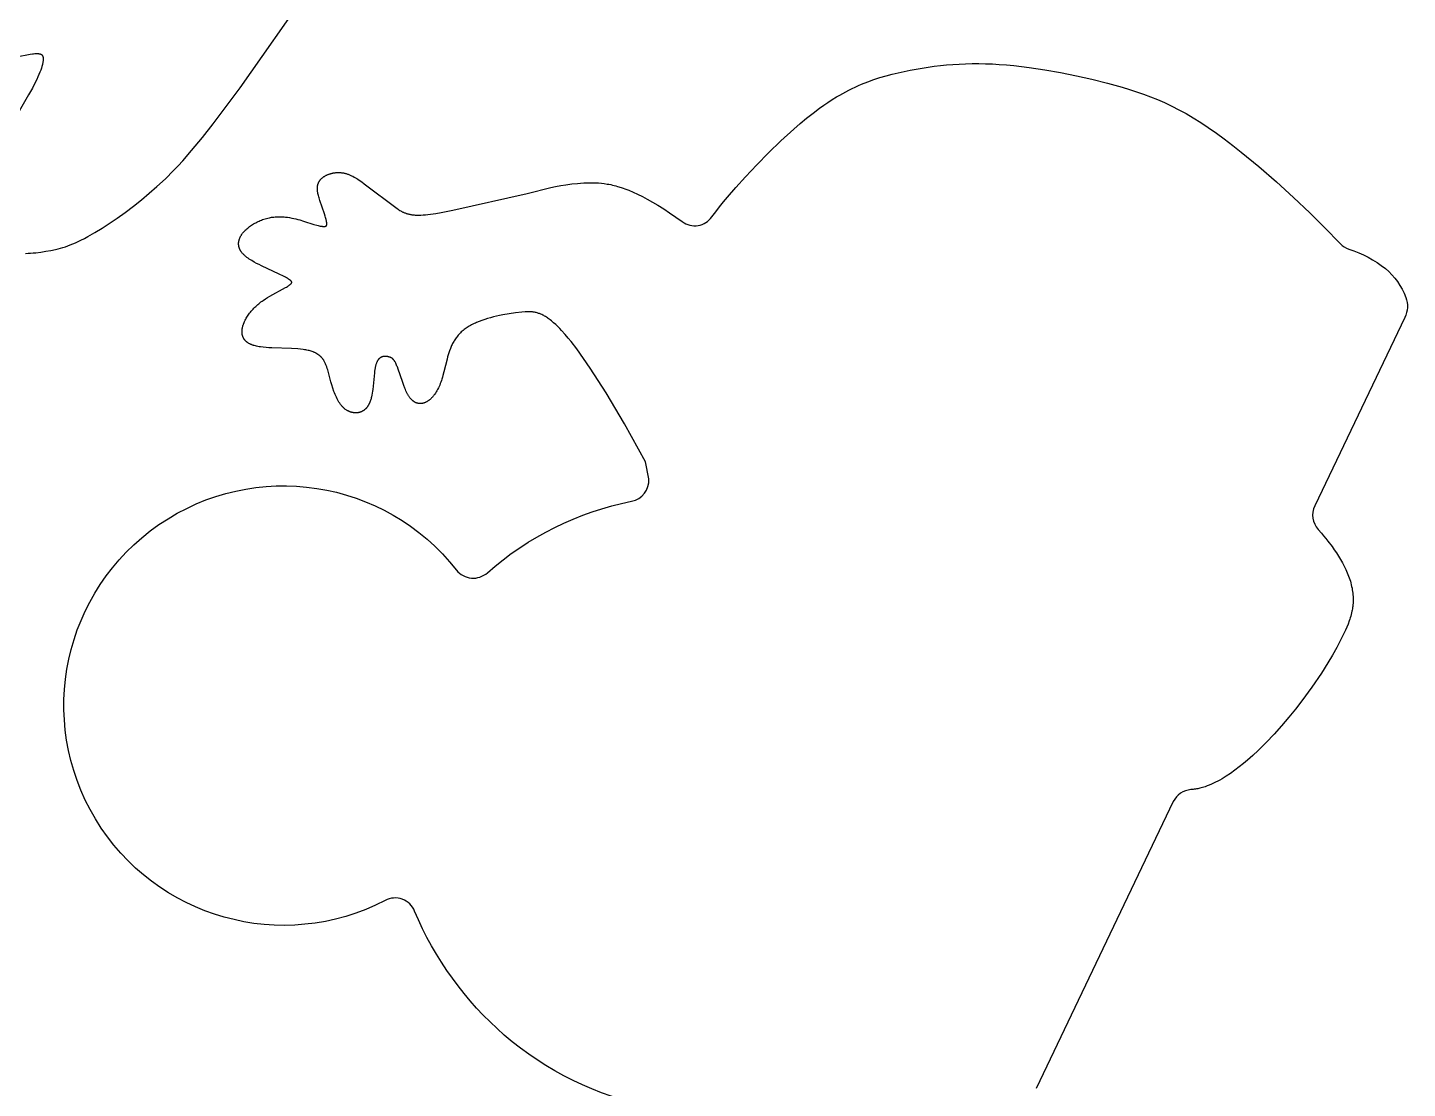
# Model space of a CAD drawing. Extents: x -2154 to -1864, y -146 to 54.
# Drawn here: x -2005 to -1946.3, y -64 to -19 of the extents above; entities that cross this region are included whole.
import ezdxf

# ---------------------------------------------------------------- set-up
doc = ezdxf.new("R2010")
doc.units = 0
doc.layers.add('DEFAULT', color=7, linetype='CONTINUOUS')

msp = doc.modelspace()

# ---------------------------------------------------------------- linework, layer by layer
at = {"layer": 'DEFAULT'}
for points in [[(-2005.043, -28.546), (-2004.936, -28.543), (-2004.83, -28.537), (-2004.72, -28.529), (-2004.61, -28.518), (-2004.391, -28.491), (-2004.177, -28.458), (-2003.968, -28.421), (-2003.764, -28.378), (-2003.663, -28.353), (-2003.562, -28.327), (-2003.457, -28.296), (-2003.352, -28.263), (-2003.249, -28.228), (-2003.146, -28.19), (-2003.031, -28.144), (-2002.917, -28.096), (-2002.805, -28.045), (-2002.693, -27.992), (-2002.541, -27.915), (-2002.392, -27.835), (-2002.096, -27.666), (-2001.788, -27.478), (-2001.484, -27.281), (-2001.147, -27.05), (-2000.815, -26.812), (-2000.462, -26.545), (-2000.116, -26.27), (-1999.785, -25.995), (-1999.462, -25.711), (-1999.104, -25.378), (-1998.757, -25.033), (-1998.56, -24.826), (-1998.366, -24.615), (-1997.989, -24.184), (-1997.525, -23.622), (-1997.074, -23.049), (-1995.928, -21.513), (-1993.021, -17.369)], [(-2005.434, -20.203), (-2004.851, -20.093), (-2004.752, -20.078), (-2004.702, -20.072), (-2004.652, -20.067), (-2004.609, -20.065), (-2004.587, -20.064), (-2004.566, -20.063), (-2004.549, -20.063), (-2004.532, -20.064), (-2004.514, -20.065), (-2004.497, -20.066), (-2004.481, -20.068), (-2004.472, -20.069), (-2004.464, -20.07), (-2004.455, -20.072), (-2004.447, -20.073), (-2004.439, -20.075), (-2004.43, -20.077), (-2004.424, -20.079), (-2004.418, -20.08), (-2004.412, -20.082), (-2004.407, -20.084), (-2004.401, -20.086), (-2004.395, -20.089), (-2004.389, -20.091), (-2004.384, -20.094), (-2004.379, -20.096), (-2004.375, -20.098), (-2004.371, -20.101), (-2004.367, -20.103), (-2004.363, -20.106), (-2004.361, -20.107), (-2004.359, -20.109), (-2004.357, -20.11), (-2004.355, -20.112), (-2004.353, -20.113), (-2004.351, -20.115), (-2004.349, -20.117), (-2004.348, -20.118), (-2004.346, -20.12), (-2004.344, -20.121), (-2004.343, -20.123), (-2004.341, -20.125), (-2004.339, -20.127), (-2004.338, -20.128), (-2004.335, -20.132), (-2004.332, -20.136), (-2004.329, -20.139), (-2004.327, -20.143), (-2004.325, -20.146), (-2004.324, -20.148), (-2004.322, -20.151), (-2004.321, -20.153), (-2004.32, -20.156), (-2004.319, -20.158), (-2004.316, -20.163), (-2004.314, -20.169), (-2004.312, -20.174), (-2004.31, -20.179), (-2004.308, -20.185), (-2004.306, -20.192), (-2004.304, -20.199), (-2004.302, -20.207), (-2004.3, -20.214), (-2004.299, -20.222), (-2004.298, -20.229), (-2004.297, -20.237), (-2004.296, -20.245), (-2004.295, -20.253), (-2004.295, -20.261), (-2004.294, -20.277), (-2004.293, -20.293), (-2004.294, -20.309), (-2004.294, -20.321), (-2004.295, -20.334), (-2004.297, -20.359), (-2004.3, -20.384), (-2004.303, -20.409), (-2004.308, -20.44), (-2004.314, -20.471), (-2004.32, -20.502), (-2004.328, -20.533), (-2004.337, -20.57), (-2004.347, -20.607), (-2004.37, -20.68), (-2004.399, -20.767), (-2004.432, -20.852), (-2004.472, -20.952), (-2004.515, -21.05), (-2004.57, -21.171), (-2004.628, -21.29), (-2004.749, -21.527), (-2004.911, -21.822), (-2005.72, -23.236)]]:
    msp.add_lwpolyline(points, dxfattribs=at)
msp.add_lwpolyline([(-1978.472, -64.802, -0.127352), (-1984.708, -61.74, -0.11458), (-1988.515, -56.478, 0.441487), (-1989.764, -56.022, -2.131958), (-1986.736, -41.995, 0.435329), (-1985.423, -42.107, -0.132696), (-1979.298, -39.074, 0.382635), (-1978.569, -38.119), (-1978.703, -37.394), (-1979.601, -35.791), (-1980.382, -34.472), (-1980.713, -33.942), (-1981.055, -33.418), (-1981.336, -33.006), (-1981.627, -32.603), (-1981.865, -32.294), (-1981.989, -32.142), (-1982.115, -31.994), (-1982.271, -31.821), (-1982.351, -31.737), (-1982.432, -31.655), (-1982.52, -31.571), (-1982.611, -31.49), (-1982.657, -31.45), (-1982.704, -31.412), (-1982.752, -31.374), (-1982.801, -31.337), (-1982.838, -31.311), (-1982.876, -31.285), (-1982.914, -31.259), (-1982.953, -31.235), (-1982.992, -31.212), (-1983.032, -31.189), (-1983.073, -31.168), (-1983.114, -31.148), (-1983.147, -31.133), (-1983.18, -31.119), (-1983.213, -31.106), (-1983.247, -31.094), (-1983.281, -31.083), (-1983.316, -31.072), (-1983.35, -31.063), (-1983.385, -31.055), (-1983.416, -31.049), (-1983.447, -31.043), (-1983.478, -31.039), (-1983.509, -31.035), (-1983.54, -31.032), (-1983.571, -31.029), (-1983.603, -31.028), (-1983.634, -31.027), (-1983.665, -31.027), (-1983.696, -31.027), (-1983.757, -31.029), (-1983.819, -31.033), (-1983.963, -31.046), (-1984.232, -31.076), (-1984.504, -31.114), (-1984.773, -31.161), (-1984.905, -31.187), (-1985.036, -31.215), (-1985.166, -31.247), (-1985.296, -31.281), (-1985.417, -31.315), (-1985.538, -31.353), (-1985.657, -31.394), (-1985.775, -31.439), (-1985.883, -31.484), (-1985.936, -31.507), (-1985.988, -31.532), (-1986.04, -31.557), (-1986.092, -31.584), (-1986.143, -31.611), (-1986.194, -31.64), (-1986.24, -31.667), (-1986.285, -31.696), (-1986.33, -31.725), (-1986.374, -31.756), (-1986.415, -31.787), (-1986.455, -31.818), (-1986.494, -31.851), (-1986.532, -31.885), (-1986.567, -31.918), (-1986.601, -31.952), (-1986.634, -31.988), (-1986.666, -32.024), (-1986.696, -32.061), (-1986.726, -32.099), (-1986.755, -32.137), (-1986.782, -32.177), (-1986.808, -32.216), (-1986.832, -32.256), (-1986.856, -32.296), (-1986.879, -32.337), (-1986.901, -32.379), (-1986.922, -32.421), (-1986.942, -32.463), (-1986.961, -32.506), (-1986.979, -32.549), (-1986.997, -32.592), (-1987.03, -32.679), (-1987.06, -32.768), (-1987.088, -32.857), (-1987.114, -32.945), (-1987.138, -33.034), (-1987.268, -33.574), (-1987.31, -33.734), (-1987.332, -33.81), (-1987.356, -33.885), (-1987.378, -33.949), (-1987.401, -34.013), (-1987.425, -34.076), (-1987.451, -34.139), (-1987.478, -34.201), (-1987.507, -34.263), (-1987.538, -34.323), (-1987.571, -34.383), (-1987.6, -34.431), (-1987.63, -34.479), (-1987.662, -34.526), (-1987.679, -34.549), (-1987.696, -34.572), (-1987.711, -34.592), (-1987.727, -34.611), (-1987.743, -34.63), (-1987.76, -34.649), (-1987.776, -34.668), (-1987.794, -34.686), (-1987.811, -34.704), (-1987.829, -34.721), (-1987.845, -34.735), (-1987.861, -34.749), (-1987.877, -34.763), (-1987.893, -34.776), (-1987.91, -34.789), (-1987.927, -34.801), (-1987.944, -34.813), (-1987.962, -34.825), (-1987.98, -34.836), (-1987.998, -34.847), (-1988.017, -34.858), (-1988.036, -34.867), (-1988.055, -34.876), (-1988.074, -34.884), (-1988.093, -34.892), (-1988.112, -34.899), (-1988.122, -34.902), (-1988.132, -34.905), (-1988.142, -34.908), (-1988.152, -34.91), (-1988.162, -34.913), (-1988.172, -34.915), (-1988.182, -34.917), (-1988.192, -34.919), (-1988.202, -34.921), (-1988.212, -34.922), (-1988.222, -34.923), (-1988.232, -34.924), (-1988.242, -34.925), (-1988.252, -34.926), (-1988.262, -34.926), (-1988.273, -34.926), (-1988.283, -34.926), (-1988.293, -34.926), (-1988.303, -34.925), (-1988.313, -34.925), (-1988.323, -34.924), (-1988.333, -34.923), (-1988.343, -34.921), (-1988.353, -34.92), (-1988.363, -34.918), (-1988.374, -34.916), (-1988.384, -34.913), (-1988.394, -34.911), (-1988.404, -34.908), (-1988.414, -34.905), (-1988.424, -34.902), (-1988.434, -34.898), (-1988.443, -34.895), (-1988.453, -34.891), (-1988.463, -34.887), (-1988.472, -34.883), (-1988.482, -34.878), (-1988.491, -34.874), (-1988.5, -34.869), (-1988.51, -34.864), (-1988.519, -34.858), (-1988.529, -34.853), (-1988.538, -34.847), (-1988.548, -34.84), (-1988.557, -34.834), (-1988.566, -34.828), (-1988.575, -34.821), (-1988.584, -34.814), (-1988.593, -34.807), (-1988.602, -34.8), (-1988.618, -34.785), (-1988.635, -34.77), (-1988.651, -34.754), (-1988.668, -34.736), (-1988.685, -34.717), (-1988.701, -34.697), (-1988.717, -34.677), (-1988.732, -34.657), (-1988.747, -34.636), (-1988.761, -34.615), (-1988.775, -34.594), (-1988.79, -34.57), (-1988.804, -34.545), (-1988.818, -34.52), (-1988.832, -34.494), (-1988.858, -34.443), (-1988.882, -34.391), (-1988.908, -34.333), (-1988.932, -34.275), (-1988.978, -34.158), (-1989.037, -33.994), (-1989.213, -33.468), (-1989.249, -33.369), (-1989.264, -33.331), (-1989.28, -33.292), (-1989.297, -33.254), (-1989.314, -33.216), (-1989.328, -33.188), (-1989.343, -33.16), (-1989.351, -33.146), (-1989.36, -33.133), (-1989.368, -33.119), (-1989.377, -33.106), (-1989.386, -33.093), (-1989.395, -33.081), (-1989.405, -33.068), (-1989.41, -33.062), (-1989.415, -33.057), (-1989.42, -33.051), (-1989.425, -33.045), (-1989.43, -33.04), (-1989.436, -33.034), (-1989.442, -33.029), (-1989.447, -33.023), (-1989.453, -33.018), (-1989.459, -33.013), (-1989.467, -33.007), (-1989.475, -33.001), (-1989.484, -32.996), (-1989.492, -32.99), (-1989.501, -32.985), (-1989.51, -32.98), (-1989.519, -32.976), (-1989.528, -32.971), (-1989.538, -32.967), (-1989.548, -32.962), (-1989.559, -32.958), (-1989.57, -32.954), (-1989.581, -32.951), (-1989.592, -32.948), (-1989.614, -32.942), (-1989.626, -32.939), (-1989.639, -32.936), (-1989.653, -32.933), (-1989.666, -32.931), (-1989.679, -32.928), (-1989.692, -32.927), (-1989.705, -32.925), (-1989.719, -32.924), (-1989.732, -32.923), (-1989.746, -32.922), (-1989.76, -32.922), (-1989.773, -32.922), (-1989.787, -32.922), (-1989.801, -32.923), (-1989.814, -32.925), (-1989.828, -32.926), (-1989.841, -32.928), (-1989.855, -32.931), (-1989.861, -32.933), (-1989.868, -32.934), (-1989.874, -32.936), (-1989.881, -32.938), (-1989.887, -32.94), (-1989.894, -32.942), (-1989.9, -32.944), (-1989.907, -32.946), (-1989.913, -32.949), (-1989.919, -32.951), (-1989.925, -32.954), (-1989.932, -32.957), (-1989.938, -32.96), (-1989.945, -32.964), (-1989.951, -32.967), (-1989.957, -32.971), (-1989.964, -32.975), (-1989.97, -32.979), (-1989.976, -32.983), (-1989.982, -32.987), (-1989.988, -32.991), (-1989.994, -32.996), (-1989.999, -33), (-1990.005, -33.005), (-1990.01, -33.01), (-1990.016, -33.015), (-1990.021, -33.02), (-1990.026, -33.025), (-1990.033, -33.032), (-1990.039, -33.039), (-1990.045, -33.046), (-1990.051, -33.053), (-1990.057, -33.06), (-1990.063, -33.068), (-1990.068, -33.075), (-1990.074, -33.083), (-1990.079, -33.091), (-1990.084, -33.099), (-1990.089, -33.107), (-1990.094, -33.115), (-1990.103, -33.131), (-1990.111, -33.148), (-1990.117, -33.159), (-1990.122, -33.17), (-1990.131, -33.192), (-1990.14, -33.214), (-1990.148, -33.237), (-1990.156, -33.265), (-1990.164, -33.292), (-1990.171, -33.32), (-1990.178, -33.348), (-1990.185, -33.381), (-1990.191, -33.414), (-1990.203, -33.48), (-1990.214, -33.553), (-1990.223, -33.627), (-1990.295, -34.324), (-1990.305, -34.405), (-1990.318, -34.485), (-1990.332, -34.566), (-1990.349, -34.646), (-1990.357, -34.682), (-1990.367, -34.718), (-1990.377, -34.754), (-1990.387, -34.789), (-1990.399, -34.824), (-1990.412, -34.859), (-1990.419, -34.876), (-1990.426, -34.893), (-1990.433, -34.91), (-1990.441, -34.927), (-1990.448, -34.941), (-1990.456, -34.956), (-1990.463, -34.97), (-1990.471, -34.984), (-1990.479, -34.998), (-1990.488, -35.012), (-1990.496, -35.026), (-1990.505, -35.039), (-1990.514, -35.052), (-1990.524, -35.066), (-1990.534, -35.078), (-1990.544, -35.091), (-1990.554, -35.103), (-1990.565, -35.116), (-1990.576, -35.128), (-1990.587, -35.139), (-1990.597, -35.149), (-1990.608, -35.159), (-1990.618, -35.169), (-1990.629, -35.179), (-1990.641, -35.188), (-1990.652, -35.197), (-1990.664, -35.205), (-1990.675, -35.214), (-1990.688, -35.222), (-1990.7, -35.23), (-1990.712, -35.237), (-1990.725, -35.245), (-1990.737, -35.252), (-1990.75, -35.258), (-1990.763, -35.265), (-1990.777, -35.271), (-1990.789, -35.276), (-1990.802, -35.281), (-1990.815, -35.286), (-1990.829, -35.291), (-1990.842, -35.295), (-1990.855, -35.299), (-1990.869, -35.302), (-1990.882, -35.305), (-1990.893, -35.308), (-1990.904, -35.31), (-1990.915, -35.312), (-1990.926, -35.314), (-1990.937, -35.315), (-1990.948, -35.317), (-1990.959, -35.318), (-1990.97, -35.319), (-1990.982, -35.32), (-1990.993, -35.32), (-1991.004, -35.32), (-1991.015, -35.321), (-1991.026, -35.321), (-1991.037, -35.32), (-1991.06, -35.319), (-1991.073, -35.318), (-1991.087, -35.317), (-1991.101, -35.315), (-1991.115, -35.314), (-1991.128, -35.311), (-1991.142, -35.309), (-1991.155, -35.306), (-1991.169, -35.303), (-1991.182, -35.3), (-1991.196, -35.296), (-1991.209, -35.293), (-1991.222, -35.289), (-1991.235, -35.284), (-1991.248, -35.28), (-1991.261, -35.275), (-1991.274, -35.27), (-1991.288, -35.265), (-1991.301, -35.259), (-1991.314, -35.253), (-1991.327, -35.247), (-1991.34, -35.24), (-1991.352, -35.234), (-1991.365, -35.227), (-1991.378, -35.22), (-1991.402, -35.205), (-1991.426, -35.189), (-1991.45, -35.173), (-1991.473, -35.156), (-1991.496, -35.137), (-1991.518, -35.117), (-1991.54, -35.097), (-1991.562, -35.076), (-1991.582, -35.055), (-1991.603, -35.033), (-1991.622, -35.01), (-1991.641, -34.987), (-1991.66, -34.962), (-1991.679, -34.937), (-1991.697, -34.912), (-1991.714, -34.886), (-1991.731, -34.859), (-1991.747, -34.832), (-1991.779, -34.778), (-1991.81, -34.719), (-1991.839, -34.66), (-1991.867, -34.599), (-1991.893, -34.538), (-1991.919, -34.473), (-1991.944, -34.407), (-1991.99, -34.274), (-1992.033, -34.136), (-1992.073, -33.996), (-1992.205, -33.498), (-1992.225, -33.431), (-1992.246, -33.368), (-1992.258, -33.336), (-1992.269, -33.305), (-1992.282, -33.274), (-1992.295, -33.244), (-1992.309, -33.213), (-1992.324, -33.184), (-1992.341, -33.151), (-1992.359, -33.119), (-1992.369, -33.103), (-1992.378, -33.088), (-1992.388, -33.073), (-1992.399, -33.057), (-1992.409, -33.042), (-1992.42, -33.028), (-1992.431, -33.013), (-1992.443, -32.999), (-1992.455, -32.985), (-1992.467, -32.971), (-1992.479, -32.958), (-1992.492, -32.944), (-1992.504, -32.932), (-1992.516, -32.92), (-1992.529, -32.909), (-1992.542, -32.897), (-1992.555, -32.886), (-1992.568, -32.875), (-1992.582, -32.865), (-1992.596, -32.855), (-1992.61, -32.844), (-1992.624, -32.835), (-1992.638, -32.825), (-1992.653, -32.816), (-1992.668, -32.807), (-1992.682, -32.798), (-1992.697, -32.79), (-1992.713, -32.782), (-1992.732, -32.772), (-1992.751, -32.762), (-1992.771, -32.753), (-1992.79, -32.745), (-1992.81, -32.736), (-1992.83, -32.728), (-1992.871, -32.714), (-1992.912, -32.7), (-1992.953, -32.688), (-1992.995, -32.677), (-1993.037, -32.668), (-1993.089, -32.657), (-1993.141, -32.647), (-1993.193, -32.639), (-1993.246, -32.632), (-1993.364, -32.619), (-1993.482, -32.608), (-1993.741, -32.593), (-1994.587, -32.563), (-1994.706, -32.557), (-1994.824, -32.547), (-1994.943, -32.536), (-1995.061, -32.52), (-1995.116, -32.511), (-1995.171, -32.502), (-1995.226, -32.49), (-1995.28, -32.478), (-1995.329, -32.465), (-1995.353, -32.457), (-1995.378, -32.45), (-1995.402, -32.442), (-1995.425, -32.433), (-1995.449, -32.424), (-1995.472, -32.414), (-1995.494, -32.405), (-1995.515, -32.395), (-1995.535, -32.384), (-1995.555, -32.373), (-1995.575, -32.361), (-1995.595, -32.349), (-1995.605, -32.343), (-1995.614, -32.336), (-1995.623, -32.329), (-1995.633, -32.322), (-1995.641, -32.315), (-1995.649, -32.309), (-1995.658, -32.302), (-1995.666, -32.294), (-1995.674, -32.287), (-1995.682, -32.28), (-1995.689, -32.272), (-1995.697, -32.264), (-1995.704, -32.257), (-1995.711, -32.248), (-1995.718, -32.24), (-1995.725, -32.232), (-1995.732, -32.224), (-1995.738, -32.215), (-1995.745, -32.206), (-1995.751, -32.198), (-1995.757, -32.189), (-1995.762, -32.18), (-1995.768, -32.171), (-1995.773, -32.162), (-1995.778, -32.153), (-1995.783, -32.144), (-1995.788, -32.135), (-1995.792, -32.126), (-1995.797, -32.116), (-1995.801, -32.107), (-1995.805, -32.097), (-1995.808, -32.088), (-1995.812, -32.078), (-1995.816, -32.068), (-1995.819, -32.058), (-1995.822, -32.048), (-1995.825, -32.036), (-1995.828, -32.024), (-1995.831, -32.012), (-1995.834, -32), (-1995.836, -31.988), (-1995.838, -31.975), (-1995.84, -31.963), (-1995.842, -31.95), (-1995.844, -31.93), (-1995.846, -31.909), (-1995.847, -31.888), (-1995.847, -31.867), (-1995.846, -31.846), (-1995.845, -31.825), (-1995.844, -31.804), (-1995.842, -31.783), (-1995.839, -31.762), (-1995.836, -31.74), (-1995.832, -31.718), (-1995.828, -31.697), (-1995.823, -31.675), (-1995.817, -31.654), (-1995.812, -31.633), (-1995.806, -31.611), (-1995.798, -31.589), (-1995.791, -31.567), (-1995.783, -31.545), (-1995.775, -31.523), (-1995.757, -31.479), (-1995.738, -31.436), (-1995.715, -31.39), (-1995.691, -31.345), (-1995.666, -31.3), (-1995.64, -31.257), (-1995.612, -31.213), (-1995.583, -31.171), (-1995.554, -31.129), (-1995.523, -31.088), (-1995.488, -31.044), (-1995.453, -31.001), (-1995.416, -30.959), (-1995.379, -30.918), (-1995.341, -30.877), (-1995.301, -30.837), (-1995.261, -30.799), (-1995.221, -30.761), (-1995.177, -30.722), (-1995.133, -30.684), (-1995.089, -30.648), (-1995.043, -30.612), (-1994.997, -30.577), (-1994.95, -30.543), (-1994.854, -30.478), (-1994.759, -30.418), (-1994.663, -30.36), (-1994.005, -30.003), (-1993.963, -29.979), (-1993.922, -29.954), (-1993.895, -29.936), (-1993.868, -29.919), (-1993.842, -29.9), (-1993.829, -29.89), (-1993.816, -29.88), (-1993.806, -29.872), (-1993.797, -29.864), (-1993.788, -29.856), (-1993.779, -29.847), (-1993.772, -29.841), (-1993.766, -29.834), (-1993.763, -29.831), (-1993.76, -29.827), (-1993.757, -29.824), (-1993.754, -29.82), (-1993.752, -29.817), (-1993.75, -29.815), (-1993.748, -29.812), (-1993.746, -29.809), (-1993.744, -29.806), (-1993.742, -29.803), (-1993.74, -29.8), (-1993.739, -29.797), (-1993.738, -29.795), (-1993.737, -29.793), (-1993.736, -29.792), (-1993.735, -29.79), (-1993.735, -29.789), (-1993.735, -29.788), (-1993.734, -29.787), (-1993.734, -29.786), (-1993.734, -29.785), (-1993.734, -29.784), (-1993.733, -29.783), (-1993.733, -29.782), (-1993.733, -29.781), (-1993.733, -29.779), (-1993.732, -29.778), (-1993.732, -29.778), (-1993.732, -29.777), (-1993.732, -29.776), (-1993.732, -29.776), (-1993.732, -29.775), (-1993.732, -29.774), (-1993.732, -29.774), (-1993.732, -29.773), (-1993.732, -29.773), (-1993.732, -29.772), (-1993.732, -29.771), (-1993.733, -29.77), (-1993.733, -29.77), (-1993.733, -29.769), (-1993.733, -29.768), (-1993.733, -29.767), (-1993.733, -29.767), (-1993.734, -29.766), (-1993.734, -29.765), (-1993.734, -29.764), (-1993.735, -29.763), (-1993.735, -29.761), (-1993.736, -29.76), (-1993.736, -29.758), (-1993.737, -29.757), (-1993.738, -29.756), (-1993.738, -29.754), (-1993.74, -29.752), (-1993.741, -29.749), (-1993.743, -29.746), (-1993.745, -29.744), (-1993.746, -29.741), (-1993.748, -29.739), (-1993.751, -29.735), (-1993.755, -29.73), (-1993.758, -29.726), (-1993.762, -29.722), (-1993.766, -29.718), (-1993.771, -29.713), (-1993.775, -29.709), (-1993.78, -29.705), (-1993.79, -29.696), (-1993.799, -29.688), (-1993.813, -29.678), (-1993.826, -29.668), (-1993.839, -29.658), (-1993.853, -29.648), (-1993.87, -29.637), (-1993.886, -29.626), (-1993.92, -29.605), (-1993.962, -29.581), (-1994.004, -29.557), (-1994.09, -29.513), (-1994.263, -29.429), (-1995.018, -29.079), (-1995.124, -29.026), (-1995.23, -28.971), (-1995.334, -28.914), (-1995.437, -28.853), (-1995.487, -28.821), (-1995.538, -28.788), (-1995.587, -28.754), (-1995.636, -28.719), (-1995.679, -28.685), (-1995.7, -28.668), (-1995.721, -28.65), (-1995.742, -28.632), (-1995.762, -28.613), (-1995.781, -28.594), (-1995.801, -28.574), (-1995.818, -28.556), (-1995.834, -28.537), (-1995.85, -28.518), (-1995.865, -28.498), (-1995.88, -28.478), (-1995.887, -28.468), (-1995.894, -28.457), (-1995.901, -28.447), (-1995.907, -28.436), (-1995.914, -28.425), (-1995.92, -28.415), (-1995.925, -28.404), (-1995.93, -28.394), (-1995.935, -28.384), (-1995.94, -28.374), (-1995.945, -28.363), (-1995.949, -28.353), (-1995.954, -28.342), (-1995.958, -28.331), (-1995.961, -28.32), (-1995.965, -28.31), (-1995.968, -28.299), (-1995.972, -28.288), (-1995.975, -28.277), (-1995.977, -28.265), (-1995.98, -28.254), (-1995.982, -28.243), (-1995.984, -28.232), (-1995.986, -28.222), (-1995.987, -28.211), (-1995.988, -28.2), (-1995.989, -28.189), (-1995.99, -28.178), (-1995.991, -28.167), (-1995.991, -28.156), (-1995.992, -28.145), (-1995.992, -28.135), (-1995.991, -28.124), (-1995.991, -28.113), (-1995.99, -28.102), (-1995.99, -28.091), (-1995.989, -28.08), (-1995.987, -28.069), (-1995.985, -28.054), (-1995.983, -28.039), (-1995.98, -28.024), (-1995.977, -28.009), (-1995.973, -27.994), (-1995.97, -27.979), (-1995.965, -27.965), (-1995.961, -27.95), (-1995.954, -27.929), (-1995.946, -27.908), (-1995.938, -27.888), (-1995.929, -27.868), (-1995.919, -27.848), (-1995.909, -27.828), (-1995.898, -27.809), (-1995.887, -27.789), (-1995.875, -27.77), (-1995.863, -27.75), (-1995.85, -27.731), (-1995.836, -27.712), (-1995.823, -27.694), (-1995.808, -27.676), (-1995.794, -27.658), (-1995.779, -27.64), (-1995.763, -27.622), (-1995.747, -27.604), (-1995.73, -27.587), (-1995.713, -27.569), (-1995.678, -27.536), (-1995.643, -27.503), (-1995.604, -27.47), (-1995.564, -27.438), (-1995.523, -27.407), (-1995.482, -27.377), (-1995.44, -27.348), (-1995.396, -27.321), (-1995.353, -27.294), (-1995.308, -27.269), (-1995.262, -27.244), (-1995.215, -27.22), (-1995.168, -27.197), (-1995.12, -27.175), (-1995.071, -27.154), (-1995.022, -27.134), (-1994.973, -27.116), (-1994.923, -27.099), (-1994.864, -27.08), (-1994.805, -27.063), (-1994.746, -27.048), (-1994.686, -27.035), (-1994.637, -27.025), (-1994.588, -27.017), (-1994.539, -27.01), (-1994.489, -27.005), (-1994.44, -27), (-1994.39, -26.997), (-1994.34, -26.994), (-1994.291, -26.993), (-1994.243, -26.993), (-1994.196, -26.994), (-1994.149, -26.996), (-1994.101, -26.998), (-1994.054, -27.002), (-1994.007, -27.006), (-1993.913, -27.017), (-1993.824, -27.031), (-1993.735, -27.047), (-1993.647, -27.065), (-1993.559, -27.085), (-1993.478, -27.106), (-1993.397, -27.128), (-1993.236, -27.176), (-1992.798, -27.316), (-1992.666, -27.354), (-1992.619, -27.366), (-1992.573, -27.377), (-1992.525, -27.386), (-1992.502, -27.391), (-1992.478, -27.394), (-1992.459, -27.397), (-1992.441, -27.399), (-1992.422, -27.401), (-1992.404, -27.403), (-1992.391, -27.403), (-1992.378, -27.404), (-1992.366, -27.404), (-1992.353, -27.403), (-1992.342, -27.403), (-1992.336, -27.402), (-1992.33, -27.401), (-1992.325, -27.401), (-1992.319, -27.4), (-1992.314, -27.399), (-1992.308, -27.397), (-1992.305, -27.397), (-1992.301, -27.396), (-1992.298, -27.395), (-1992.295, -27.394), (-1992.291, -27.392), (-1992.289, -27.392), (-1992.288, -27.391), (-1992.286, -27.39), (-1992.285, -27.389), (-1992.283, -27.389), (-1992.281, -27.388), (-1992.279, -27.387), (-1992.277, -27.386), (-1992.276, -27.385), (-1992.276, -27.384), (-1992.275, -27.384), (-1992.274, -27.383), (-1992.273, -27.382), (-1992.272, -27.382), (-1992.271, -27.381), (-1992.27, -27.38), (-1992.269, -27.38), (-1992.269, -27.379), (-1992.268, -27.378), (-1992.267, -27.377), (-1992.266, -27.376), (-1992.265, -27.376), (-1992.265, -27.375), (-1992.264, -27.374), (-1992.263, -27.373), (-1992.263, -27.372), (-1992.262, -27.371), (-1992.262, -27.37), (-1992.261, -27.369), (-1992.26, -27.368), (-1992.26, -27.367), (-1992.259, -27.366), (-1992.258, -27.364), (-1992.257, -27.362), (-1992.257, -27.361), (-1992.256, -27.359), (-1992.255, -27.357), (-1992.254, -27.355), (-1992.254, -27.354), (-1992.253, -27.352), (-1992.253, -27.35), (-1992.252, -27.348), (-1992.251, -27.344), (-1992.25, -27.341), (-1992.25, -27.337), (-1992.249, -27.333), (-1992.249, -27.33), (-1992.248, -27.326), (-1992.247, -27.318), (-1992.247, -27.311), (-1992.247, -27.303), (-1992.246, -27.295), (-1992.247, -27.287), (-1992.247, -27.28), (-1992.247, -27.272), (-1992.248, -27.256), (-1992.25, -27.241), (-1992.252, -27.221), (-1992.255, -27.201), (-1992.259, -27.181), (-1992.262, -27.162), (-1992.267, -27.139), (-1992.272, -27.116), (-1992.283, -27.071), (-1992.298, -27.018), (-1992.313, -26.966), (-1992.345, -26.863), (-1992.542, -26.297), (-1992.575, -26.191), (-1992.588, -26.144), (-1992.601, -26.096), (-1992.613, -26.048), (-1992.623, -26), (-1992.631, -25.957), (-1992.634, -25.936), (-1992.637, -25.914), (-1992.64, -25.892), (-1992.642, -25.871), (-1992.644, -25.849), (-1992.645, -25.827), (-1992.645, -25.812), (-1992.645, -25.797), (-1992.645, -25.782), (-1992.645, -25.767), (-1992.644, -25.752), (-1992.643, -25.736), (-1992.642, -25.721), (-1992.64, -25.706), (-1992.638, -25.687), (-1992.634, -25.668), (-1992.631, -25.649), (-1992.626, -25.63), (-1992.624, -25.621), (-1992.621, -25.612), (-1992.618, -25.602), (-1992.615, -25.593), (-1992.612, -25.584), (-1992.609, -25.575), (-1992.605, -25.566), (-1992.601, -25.557), (-1992.598, -25.548), (-1992.594, -25.54), (-1992.589, -25.531), (-1992.585, -25.522), (-1992.581, -25.514), (-1992.576, -25.505), (-1992.571, -25.497), (-1992.566, -25.489), (-1992.561, -25.48), (-1992.556, -25.472), (-1992.55, -25.464), (-1992.545, -25.456), (-1992.539, -25.449), (-1992.533, -25.441), (-1992.521, -25.426), (-1992.508, -25.411), (-1992.495, -25.396), (-1992.481, -25.382), (-1992.467, -25.368), (-1992.451, -25.354), (-1992.435, -25.34), (-1992.418, -25.326), (-1992.401, -25.313), (-1992.384, -25.301), (-1992.366, -25.289), (-1992.348, -25.277), (-1992.33, -25.266), (-1992.31, -25.255), (-1992.29, -25.243), (-1992.269, -25.233), (-1992.248, -25.223), (-1992.227, -25.213), (-1992.206, -25.204), (-1992.185, -25.195), (-1992.163, -25.187), (-1992.14, -25.178), (-1992.116, -25.171), (-1992.092, -25.163), (-1992.068, -25.156), (-1992.044, -25.15), (-1992.02, -25.144), (-1991.996, -25.139), (-1991.972, -25.134), (-1991.945, -25.13), (-1991.918, -25.126), (-1991.891, -25.122), (-1991.863, -25.119), (-1991.836, -25.117), (-1991.809, -25.115), (-1991.782, -25.114), (-1991.754, -25.114), (-1991.727, -25.114), (-1991.7, -25.115), (-1991.672, -25.117), (-1991.645, -25.119), (-1991.618, -25.122), (-1991.591, -25.125), (-1991.564, -25.129), (-1991.537, -25.134), (-1991.508, -25.14), (-1991.479, -25.146), (-1991.45, -25.153), (-1991.421, -25.161), (-1991.392, -25.17), (-1991.364, -25.179), (-1991.336, -25.189), (-1991.308, -25.199), (-1991.279, -25.211), (-1991.25, -25.223), (-1991.222, -25.235), (-1991.194, -25.248), (-1991.139, -25.276), (-1991.085, -25.305), (-1991.029, -25.336), (-1990.975, -25.369), (-1990.921, -25.403), (-1990.868, -25.438), (-1990.762, -25.511), (-1990.659, -25.588), (-1989.258, -26.646), (-1989.221, -26.672), (-1989.183, -26.698), (-1989.143, -26.723), (-1989.102, -26.747), (-1989.081, -26.759), (-1989.06, -26.77), (-1989.039, -26.781), (-1989.018, -26.791), (-1988.993, -26.802), (-1988.969, -26.813), (-1988.944, -26.823), (-1988.919, -26.833), (-1988.894, -26.842), (-1988.869, -26.85), (-1988.843, -26.858), (-1988.818, -26.866), (-1988.787, -26.874), (-1988.756, -26.881), (-1988.724, -26.888), (-1988.693, -26.894), (-1988.661, -26.9), (-1988.63, -26.904), (-1988.598, -26.908), (-1988.566, -26.912), (-1988.529, -26.915), (-1988.492, -26.918), (-1988.454, -26.92), (-1988.417, -26.922), (-1988.374, -26.922), (-1988.331, -26.922), (-1988.246, -26.92), (-1988.15, -26.915), (-1988.055, -26.908), (-1987.951, -26.897), (-1987.847, -26.885), (-1987.617, -26.851), (-1987.388, -26.812), (-1986.894, -26.714), (-1983.734, -26.001), (-1982.734, -25.754), (-1982.529, -25.71), (-1982.308, -25.667), (-1982.086, -25.63), (-1981.843, -25.598), (-1981.598, -25.574), (-1981.464, -25.564), (-1981.33, -25.557), (-1981.196, -25.552), (-1981.061, -25.55), (-1980.946, -25.551), (-1980.832, -25.553), (-1980.707, -25.559), (-1980.582, -25.57), (-1980.457, -25.584), (-1980.333, -25.602), (-1980.259, -25.615), (-1980.185, -25.629), (-1980.111, -25.645), (-1980.038, -25.663), (-1979.965, -25.681), (-1979.892, -25.701), (-1979.747, -25.745), (-1979.663, -25.774), (-1979.579, -25.803), (-1979.413, -25.867), (-1979.226, -25.946), (-1979.041, -26.031), (-1978.834, -26.134), (-1978.631, -26.242), (-1978.405, -26.37), (-1978.183, -26.503), (-1977.935, -26.659), (-1977.689, -26.821), (-1977.416, -27.009), (-1977.146, -27.201, 0.416678), (-1975.884, -26.996), (-1975.726, -26.78), (-1975.564, -26.569), (-1975.397, -26.361), (-1975.226, -26.156), (-1974.867, -25.745), (-1974.457, -25.295), (-1973.973, -24.782), (-1973.479, -24.279), (-1972.954, -23.769), (-1972.413, -23.275), (-1972.141, -23.039), (-1971.865, -22.809), (-1971.592, -22.593), (-1971.314, -22.384), (-1971.136, -22.257), (-1970.956, -22.135), (-1970.773, -22.016), (-1970.587, -21.901), (-1970.459, -21.826), (-1970.329, -21.753), (-1970.198, -21.682), (-1970.066, -21.613), (-1969.932, -21.547), (-1969.797, -21.484), (-1969.662, -21.422), (-1969.525, -21.363), (-1969.27, -21.261), (-1969.012, -21.167), (-1968.751, -21.081), (-1968.487, -21.003), (-1968.234, -20.935), (-1967.979, -20.874), (-1967.722, -20.818), (-1967.465, -20.767), (-1966.955, -20.678), (-1966.442, -20.605), (-1966.179, -20.574), (-1965.915, -20.548), (-1965.652, -20.526), (-1965.388, -20.51), (-1965.108, -20.497), (-1964.829, -20.491), (-1964.55, -20.49), (-1964.271, -20.494), (-1963.974, -20.504), (-1963.679, -20.521), (-1963.369, -20.544), (-1963.059, -20.572), (-1962.404, -20.649), (-1961.751, -20.747), (-1961.076, -20.866), (-1960.405, -21.002), (-1959.743, -21.153), (-1959.084, -21.319), (-1958.454, -21.495), (-1958.15, -21.587), (-1957.847, -21.685), (-1957.549, -21.788), (-1957.253, -21.899), (-1956.956, -22.018), (-1956.662, -22.146), (-1956.351, -22.292), (-1956.045, -22.448), (-1955.743, -22.612), (-1955.447, -22.785), (-1955.122, -22.986), (-1954.802, -23.197), (-1954.458, -23.436), (-1954.119, -23.684), (-1953.755, -23.962), (-1953.397, -24.247), (-1952.652, -24.865), (-1951.909, -25.514), (-1951.18, -26.179), (-1950.492, -26.829), (-1949.863, -27.446), (-1949.194, -28.133, 0.123377), (-1948.825, -28.369, -0.094833), (-1947.277, -29.194, -0.132328), (-1946.409, -30.416, -0.20192), (-1946.45, -31.269), (-1950.279, -39.273, 0.307067), (-1950.129, -40.272), (-1949.995, -40.422), (-1949.9, -40.535), (-1949.808, -40.649), (-1949.717, -40.764), (-1949.542, -41.001), (-1949.449, -41.134), (-1949.359, -41.268), (-1949.271, -41.405), (-1949.187, -41.544), (-1949.106, -41.686), (-1949.029, -41.83), (-1948.959, -41.973), (-1948.926, -42.045), (-1948.894, -42.118), (-1948.866, -42.188), (-1948.838, -42.258), (-1948.813, -42.328), (-1948.789, -42.4), (-1948.766, -42.471), (-1948.746, -42.544), (-1948.727, -42.616), (-1948.71, -42.689), (-1948.695, -42.759), (-1948.683, -42.829), (-1948.672, -42.9), (-1948.663, -42.971), (-1948.656, -43.042), (-1948.651, -43.113), (-1948.648, -43.184), (-1948.647, -43.255), (-1948.649, -43.326), (-1948.652, -43.397), (-1948.657, -43.467), (-1948.665, -43.537), (-1948.671, -43.589), (-1948.679, -43.64), (-1948.688, -43.691), (-1948.698, -43.742), (-1948.713, -43.812), (-1948.73, -43.881), (-1948.749, -43.951), (-1948.769, -44.019), (-1948.791, -44.087), (-1948.813, -44.153), (-1948.862, -44.286), (-1948.914, -44.416), (-1948.971, -44.545), (-1949.025, -44.662), (-1949.08, -44.777), (-1949.342, -45.278), (-1949.521, -45.602), (-1949.723, -45.939), (-1949.996, -46.367), (-1950.401, -46.963), (-1950.826, -47.545), (-1951.097, -47.896), (-1951.376, -48.24), (-1951.684, -48.603), (-1952.001, -48.958), (-1952.335, -49.312), (-1952.68, -49.654), (-1952.903, -49.863), (-1953.131, -50.065), (-1953.306, -50.213), (-1953.485, -50.357), (-1953.667, -50.495), (-1953.854, -50.628), (-1954.034, -50.748), (-1954.125, -50.805), (-1954.218, -50.86), (-1954.307, -50.911), (-1954.397, -50.96), (-1954.488, -51.007), (-1954.58, -51.051), (-1954.668, -51.091), (-1954.757, -51.128), (-1954.847, -51.163), (-1954.938, -51.195), (-1954.992, -51.212), (-1955.046, -51.228), (-1955.1, -51.243), (-1955.155, -51.257), (-1955.203, -51.269), (-1955.251, -51.279), (-1955.299, -51.288), (-1955.348, -51.297), (-1955.396, -51.304), (-1955.445, -51.311), (-1955.494, -51.316), (-1955.543, -51.32, 0.26803), (-1956.286, -51.829), (-1962.116, -64.016, 0.238234)], format="xyb", dxfattribs=at)

doc.saveas('drawing.dxf')
